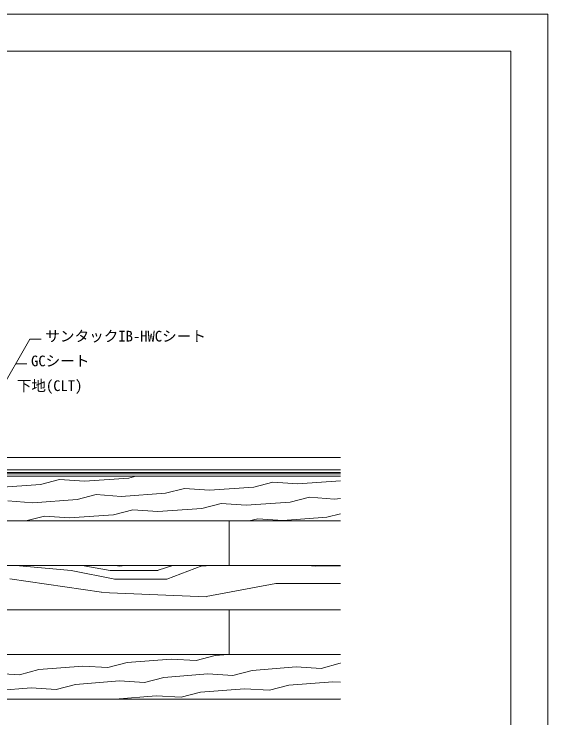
# Model space of a CAD drawing. Units: millimetres, scale not verified. Extents: x -840 to 840, y -594 to 594.
# Drawn here: x 265 to 840, y -164 to 594 of the extents above; entities that cross this region are included whole.
import ezdxf
from ezdxf.enums import TextEntityAlignment as Align

# ---------------------------------------------------------------- set-up
doc = ezdxf.new("R2010")
doc.units = ezdxf.units.MM
doc.header["$LTSCALE"] = 2
for name, color, linetype, lineweight in [('0-0_輪郭線', 2, 'Continuous', 9), ('0-1_図面枠', 7, 'Continuous', 9), ('0-2_文字', 5, 'Continuous', 9), ('0-6_野地板', 2, 'Continuous', 9), ('0-9_実線', 7, 'Continuous', 9), ('0-B_IBｼｰﾄ', 7, 'Continuous', 9), ('0-E_寸法線', 7, 'Continuous', 9)]:
    doc.layers.add(name, color=color, linetype=linetype, lineweight=lineweight)
doc.styles.add('ＭＳ ゴシック', font='')
doc.styles.get('ＭＳ ゴシック').set_extended_font_data('MS Gothic')

msp = doc.modelspace()

# ---------------------------------------------------------------- linework, layer by layer
at = {"layer": '0-0_輪郭線'}
msp.add_lwpolyline([(800, 554), (-800, 554), (-800, -554), (800, -554)], close=True, dxfattribs=at)
at = {"layer": '0-1_図面枠'}
msp.add_lwpolyline([(840, -594), (840, 594), (-840, 594), (-840, -594)], close=True, dxfattribs=at)
at = {"layer": '0-6_野地板'}
for p, q in [((-223.365, 96), (616.635, 96)), ((293.219, 87.265), (313.885, 92.56)), ((313.885, 92.56), (340.801, 90.647)), ((340.801, 90.647), (388.384, 94.028)), ((388.384, 94.028), (396.08, 96)), ((570.551, 87.845), (616.635, 91.121)), ((245.636, 83.884), (293.219, 87.265)), ((475.386, 81.082), (522.969, 84.464)), ((522.969, 84.464), (543.635, 89.758)), ((543.635, 89.758), (570.551, 87.845)), ((332.638, 70.937), (353.303, 76.232)), ((353.303, 76.232), (380.22, 74.319)), ((380.22, 74.319), (427.803, 77.701)), ((427.803, 77.701), (448.469, 82.995)), ((448.469, 82.995), (475.386, 81.082)), ((258.138, 69.469), (285.055, 67.556)), ((285.055, 67.556), (332.638, 70.937)), ((562.387, 68.136), (583.053, 73.431)), ((583.053, 73.431), (609.97, 71.518)), ((609.97, 71.518), (616.635, 71.991)), ((419.639, 57.991), (467.222, 61.373)), ((467.222, 61.373), (487.888, 66.667)), ((487.888, 66.667), (514.805, 64.754)), ((514.805, 64.754), (562.387, 68.136)), ((277.49, 48), (297.557, 53.141)), ((297.557, 53.141), (324.474, 51.228)), ((324.474, 51.228), (372.056, 54.61)), ((372.056, 54.61), (392.722, 59.904)), ((392.722, 59.904), (419.639, 57.991)), ((601.806, 51.808), (616.635, 55.607)), ((-223.365, 48), (616.635, 48)), ((496.635, 48), (496.635, 0)), ((518.175, 48), (527.307, 50.339)), ((527.307, 50.339), (554.224, 48.427)), ((554.224, 48.427), (601.806, 51.808)), ((-223.365, 0), (616.635, 0)), ((266.487, 0), (274.612, -0.739)), ((338.362, 0), (368.243, -5.433)), ((377.912, -0.669), (374.566, 0)), ((384.652, 0), (377.914, -0.674)), ((420.044, -5.283), (435.893, 0)), ((466.961, -0.664), (476.916, 0)), ((580.94, 0), (589.066, -0.739)), ((274.612, -0.739), (326.239, -5.432)), ((326.286, -5.363), (373.219, -14.749)), ((368.422, -5.333), (420.049, -5.333)), ((429.42, -14.679), (466.967, -0.599)), ((589.009, -0.64), (616.635, -0.64)), ((260.395, -14.644), (358.955, -28.724)), ((373.115, -14.72), (429.435, -14.72)), ((471.742, -33.594), (546.835, -19.514)), ((546.769, -19.413), (616.635, -19.413)), ((359.071, -29.073), (471.711, -33.767)), ((-223.365, -48), (616.635, -48)), ((496.635, -48), (496.635, -96)), ((-223.365, -96), (616.635, -96)), ((481.621, -97.103), (461.002, -102.578)), ((495.436, -96), (481.621, -97.103)), ((386.518, -104.696), (365.899, -110.171)), ((434.069, -100.9), (386.518, -104.696)), ((461.002, -102.578), (434.069, -100.9)), ((616.284, -105.493), (595.665, -110.968)), ((616.635, -105.465), (616.284, -105.493)), ((291.415, -112.29), (270.796, -117.765)), ((338.966, -108.493), (291.415, -112.29)), ((365.899, -110.171), (338.966, -108.493)), ((521.181, -113.086), (500.562, -118.561)), ((568.732, -109.29), (521.181, -113.086)), ((595.665, -110.968), (568.732, -109.29)), ((270.796, -117.765), (243.864, -116.087)), ((426.078, -120.68), (405.459, -126.154)), ((473.629, -116.883), (426.078, -120.68)), ((500.562, -118.561), (473.629, -116.883)), ((330.975, -128.273), (310.356, -133.748)), ((378.526, -124.476), (330.975, -128.273)), ((405.459, -126.154), (378.526, -124.476)), ((608.292, -125.273), (560.74, -129.069)), ((616.635, -125.793), (608.292, -125.273)), ((283.423, -132.07), (235.872, -135.867)), ((310.356, -133.748), (283.423, -132.07)), ((513.189, -132.866), (465.638, -136.663)), ((540.122, -134.544), (513.189, -132.866)), ((560.74, -129.069), (540.122, -134.544)), ((-223.365, -144), (616.635, -144)), ((418.086, -140.46), (373.745, -144)), ((445.019, -142.138), (418.086, -140.46)), ((465.638, -136.663), (445.019, -142.138)), ((616.635, -143.748), (613.485, -144))]:
    msp.add_line(p, q, dxfattribs=at)
at = {"layer": '0-9_実線'}
for points in [[(-147.587, 122.933), (-92.654, 122.933), (-92.654, 108.711), (-64.431, 108.711), (-64.431, 100.267), (616.635, 100.267)], [(-147.587, 121.333), (-94.254, 121.333), (-94.254, 107.111), (-66.031, 107.111), (-66.031, 98.667), (616.635, 98.667)]]:
    msp.add_lwpolyline(points, dxfattribs=at)
at = {"layer": '0-B_IBｼｰﾄ'}
for points in [[(-237.342, 150.044), (-75.102, 150.044), (-16.597, 116.267), (616.635, 116.267)], [(-237.342, 136.711), (-78.675, 136.711), (-20.17, 102.933), (616.635, 102.933)]]:
    msp.add_lwpolyline(points, dxfattribs=at)
at = {"layer": '0-E_寸法線'}
for p, q in [((196.635, 96), (281.97, 243.807)), ((281.97, 243.807), (293.97, 243.807)), ((266.573, 217.138), (278.573, 217.138))]:
    msp.add_line(p, q, dxfattribs=at)

# ---------------------------------------------------------------- texts
at = {"layer": '0-2_文字', "color": 7, "style": 'ＭＳ ゴシック'}
for s, p in [('サンタックIB-HWCシート', (298.511, 237.748)), ('GCシート', (283.114, 211.079)), ('下地(CLT)', (267.717, 184.411))]:
    msp.add_text(s, height=11.54, dxfattribs=at).set_placement(p, align=Align.BOTTOM_LEFT)

doc.saveas('drawing.dxf')
